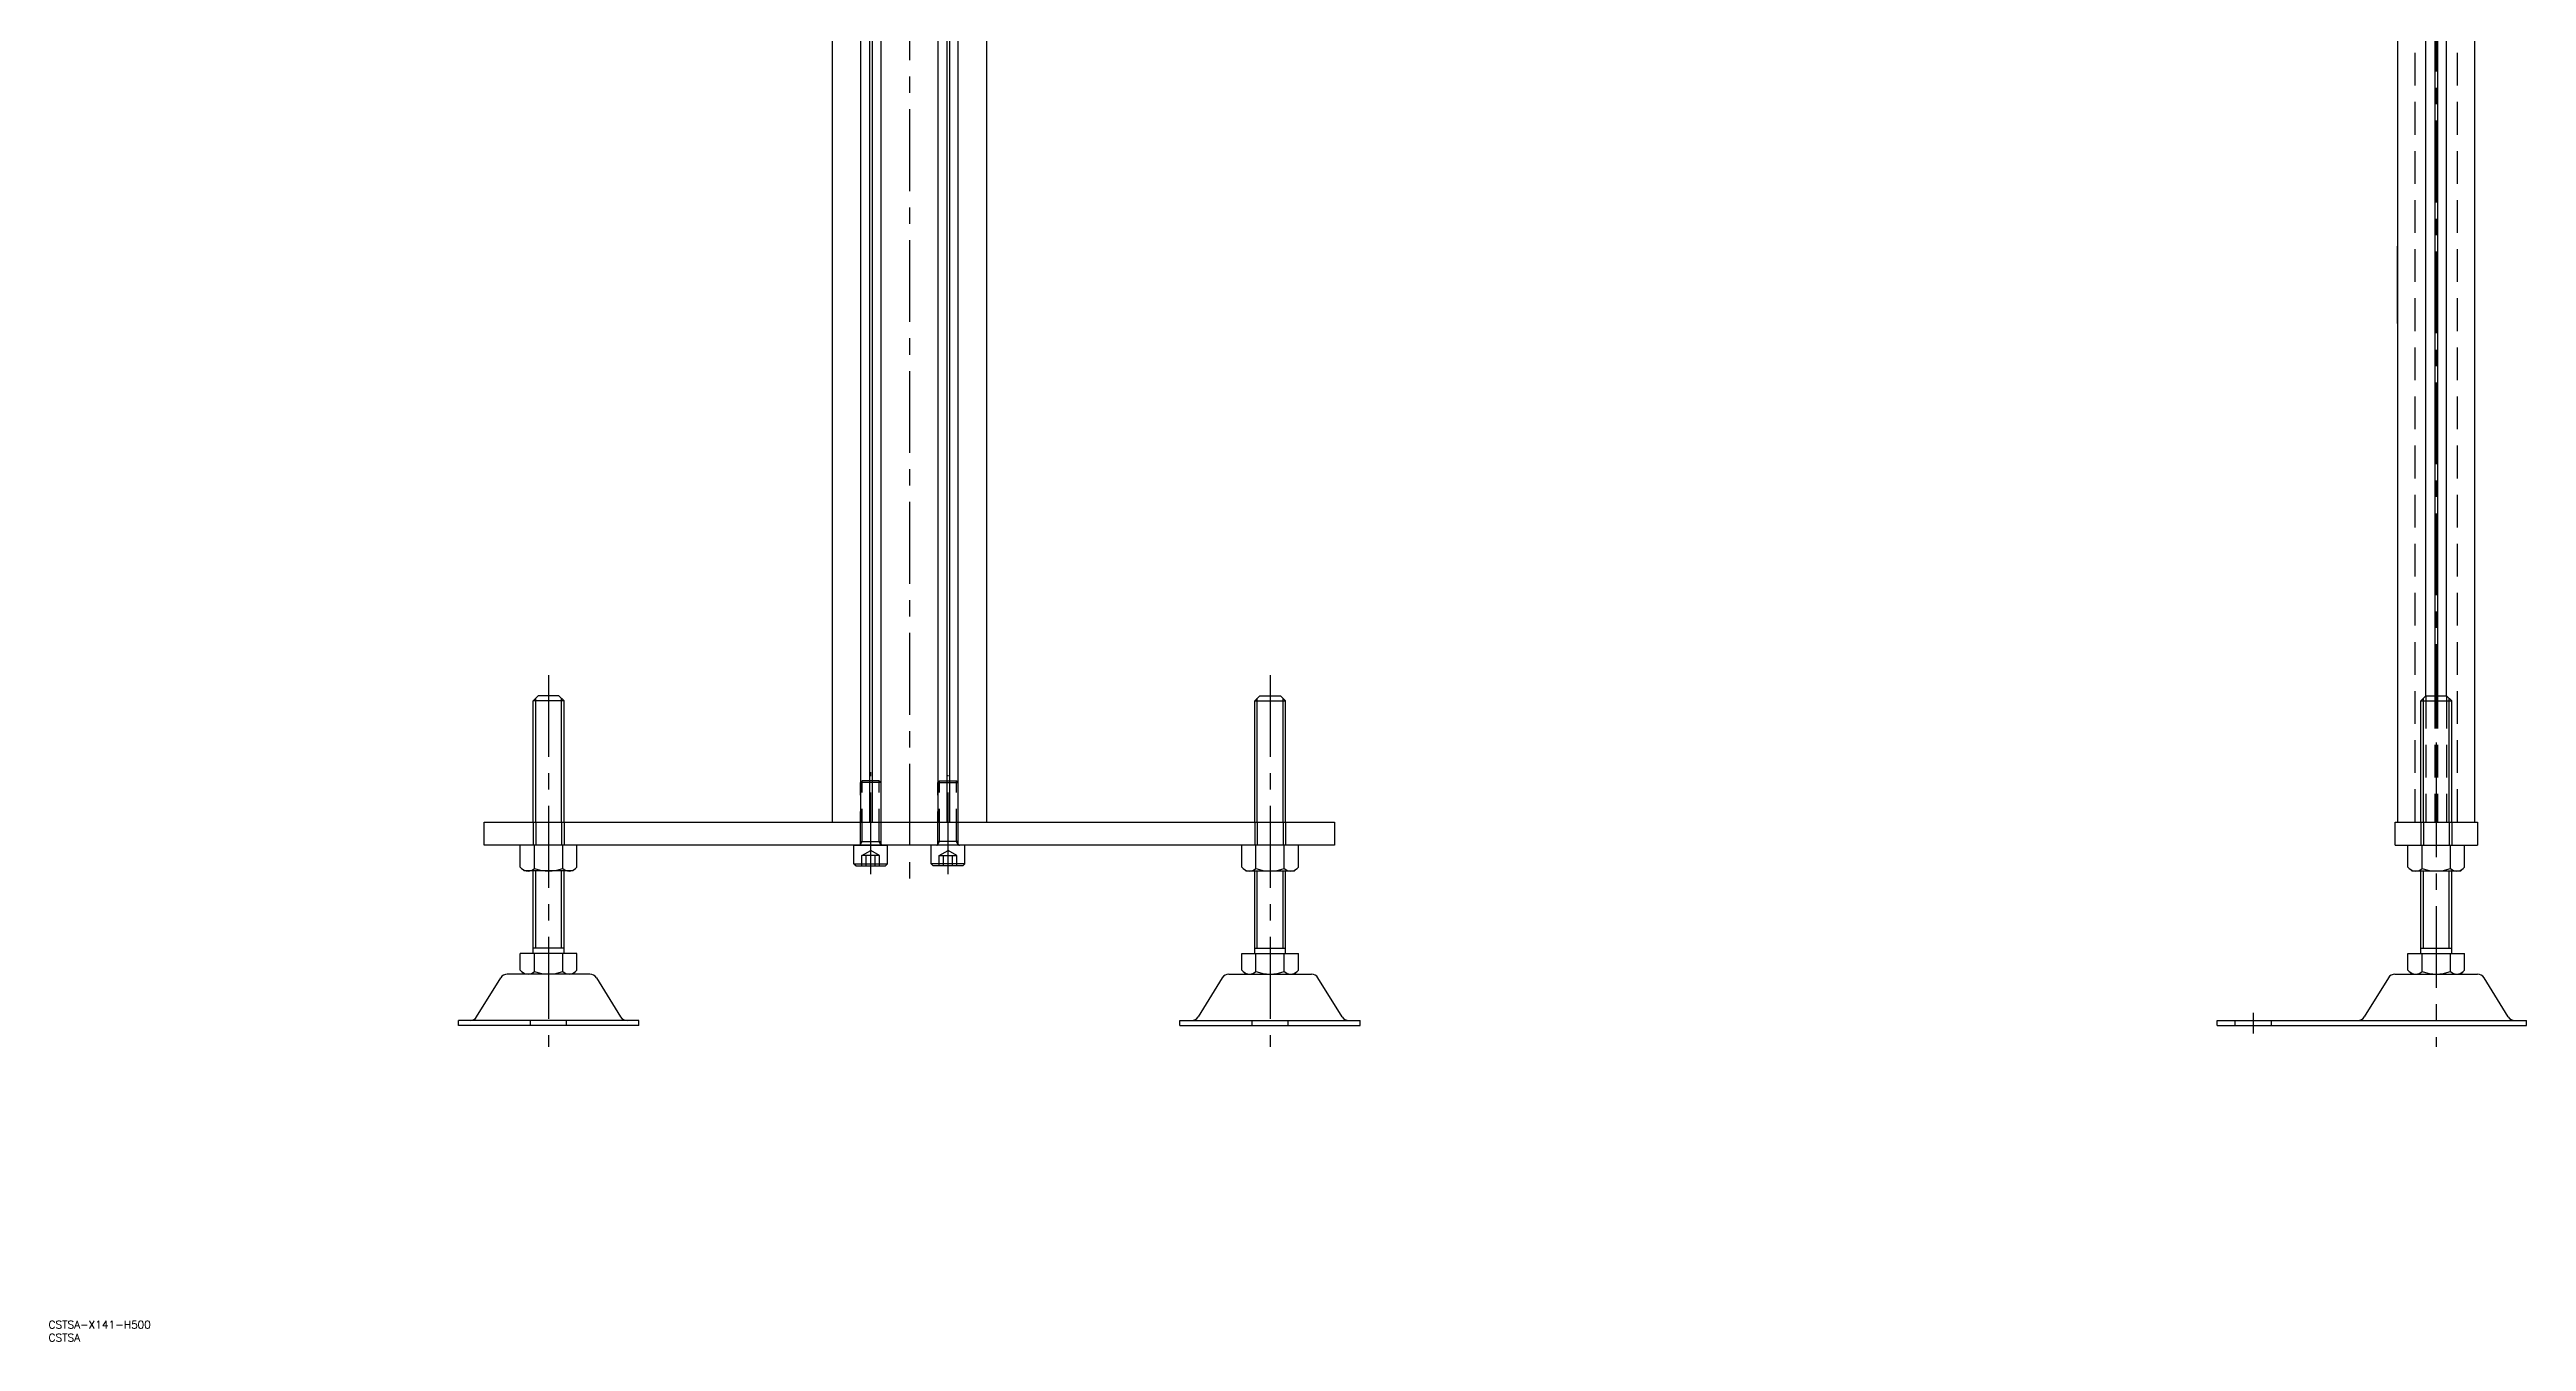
# Model space of a CAD drawing. Extents: x 0 to 977, y 0 to 1003.
# Drawn here: x 0 to 962, y 0 to 501 of the extents above; entities that cross this region are included whole.
import ezdxf

# ---------------------------------------------------------------- set-up
doc = ezdxf.new("R2010")
doc.units = 0
doc.linetypes.add('CENTER', pattern=[50.8, 31.75, -6.35, 6.35, -6.35])
doc.linetypes.add('DASHED', pattern=[19.05, 12.7, -6.35])
doc.layers.get('0').update_dxf_attribs({"linetype": 'CONTINUOUS'})
doc.layers.add('CENTER', color=1, linetype='CENTER')
doc.styles.get("Standard").update_dxf_attribs({"font": 'txt.shx', "height": 3, "bigfont": 'bigfont.shx'})

# ---------------------------------------------------------------- blocks, each defined once
blk = doc.blocks.new('*U20')
at = {"color": 7, "linetype": 'CONTINUOUS'}
blk.add_text('CSTSA-X141-H500', height=3, dxfattribs=at).set_placement((0, 5))
blk = doc.blocks.new('*U21')
at = {"color": 7, "linetype": 'CONTINUOUS'}
blk.add_text('CSTSA', height=3, dxfattribs=at).set_placement((0, 0))

msp = doc.modelspace()

# ---------------------------------------------------------------- linework, layer by layer
at = {"color": 7, "linetype": 'CONTINUOUS'}
for p, q in [((304.05, 701.54), (304.05, 201.54)), ((315.05, 701.54), (315.05, 201.54)), ((318.53, 701.54), (318.53, 201.54)), ((319.57, 701.54), (319.57, 201.54)), ((323.05, 201.54), (323.05, 701.54)), ((345.05, 701.54), (345.05, 201.54)), ((348.53, 701.54), (348.53, 201.54)), ((349.57, 701.54), (349.57, 201.54)), ((353.05, 201.54), (353.05, 701.54)), ((364.05, 201.54), (364.05, 701.54)), ((911.58, 701.54), (911.58, 201.54)), ((922.58, 250.54), (922.58, 701.54)), ((926.06, 701.54), (926.06, 250.54)), ((927.1, 701.54), (927.1, 250.54)), ((930.58, 250.54), (930.58, 701.54)), ((941.58, 201.54), (941.58, 701.54)), ((911.58, 454.94), (911.58, 424.94)), ((911.58, 394.94), (911.58, 424.94)), ((188.05, 248.54), (190.05, 250.54)), ((198.05, 250.54), (190.05, 250.54)), ((198.05, 250.54), (200.05, 248.54)), ((470.05, 250.54), (468.05, 248.54)), ((470.05, 250.54), (478.05, 250.54)), ((480.05, 248.54), (478.05, 250.54)), ((922.58, 250.54), (920.58, 248.54)), ((922.58, 250.54), (930.58, 250.54)), ((932.58, 248.54), (930.58, 250.54)), ((188.05, 201.54), (188.05, 248.54)), ((200.05, 248.54), (188.05, 248.54)), ((200.05, 201.54), (200.05, 248.54)), ((468.05, 248.54), (480.05, 248.54)), ((468.05, 201.54), (468.05, 248.54)), ((480.05, 201.54), (480.05, 248.54)), ((920.58, 201.54), (920.58, 248.54)), ((920.58, 248.54), (932.58, 248.54)), ((932.58, 201.54), (932.58, 248.54)), ((169.05, 201.54), (499.05, 201.54)), ((169.05, 192.54), (169.05, 201.54)), ((499.05, 192.54), (169.05, 192.54)), ((183.08, 184.04), (183.08, 192.54)), ((188.56, 183.54), (188.56, 192.54)), ((199.53, 183.54), (199.53, 192.54)), ((205.02, 184.04), (205.02, 192.54)), ((312.55, 185.34), (312.55, 192.54)), ((312.55, 192.54), (325.55, 192.54)), ((325.55, 185.34), (325.55, 192.54)), ((342.55, 185.34), (342.55, 192.54)), ((355.55, 192.54), (342.55, 192.54)), ((355.55, 185.34), (355.55, 192.54)), ((463.08, 184.04), (463.08, 192.54)), ((468.56, 183.54), (468.56, 192.54)), ((479.53, 183.54), (479.53, 192.54)), ((485.02, 184.04), (485.02, 192.54)), ((499.05, 201.54), (499.05, 192.54)), ((910.58, 201.54), (942.58, 201.54)), ((910.58, 192.54), (910.58, 201.54)), ((910.58, 192.54), (942.58, 192.54)), ((915.61, 184.04), (915.61, 192.54)), ((915.61, 192.54), (937.55, 192.54)), ((921.1, 183.54), (921.1, 192.54)), ((932.07, 183.54), (932.07, 192.54)), ((937.55, 184.04), (937.55, 192.54)), ((942.58, 201.54), (942.58, 192.54)), ((183.08, 184.04), (184.58, 182.54)), ((205.02, 184.04), (203.52, 182.54)), ((312.55, 185.34), (325.55, 185.34)), ((312.55, 185.34), (313.35, 184.54)), ((313.35, 184.54), (324.75, 184.54)), ((325.55, 185.34), (324.75, 184.54)), ((325.55, 185.34), (324.75, 184.54)), ((325.55, 185.34), (324.75, 184.54)), ((342.55, 185.34), (343.35, 184.54)), ((342.55, 185.34), (343.35, 184.54)), ((355.55, 185.34), (342.55, 185.34)), ((342.55, 185.34), (343.35, 184.54)), ((354.75, 184.54), (343.35, 184.54)), ((355.55, 185.34), (354.75, 184.54)), ((463.08, 184.04), (464.58, 182.54)), ((485.02, 184.04), (483.52, 182.54)), ((915.61, 184.04), (917.11, 182.54)), ((937.55, 184.04), (936.05, 182.54)), ((203.52, 182.54), (184.58, 182.54)), ((188.05, 150.54), (188.05, 182.54)), ((200.05, 150.54), (200.05, 182.54)), ((464.58, 182.54), (483.52, 182.54)), ((468.05, 150.54), (468.05, 182.54)), ((480.05, 150.54), (480.05, 182.54)), ((917.11, 182.54), (936.05, 182.54)), ((920.58, 150.54), (920.58, 182.54)), ((932.58, 150.54), (932.58, 182.54)), ((205.02, 150.54), (183.08, 150.54)), ((183.08, 144.04), (183.08, 150.54)), ((200.05, 152.54), (188.05, 152.54)), ((188.56, 143.54), (188.56, 150.54)), ((199.53, 143.54), (199.53, 150.54)), ((205.02, 144.04), (205.02, 150.54)), ((463.08, 150.54), (485.02, 150.54)), ((463.08, 144.04), (463.08, 150.54)), ((468.05, 152.54), (480.05, 152.54)), ((468.56, 143.54), (468.56, 150.54)), ((479.53, 143.54), (479.53, 150.54)), ((485.02, 144.04), (485.02, 150.54)), ((915.61, 150.54), (937.55, 150.54)), ((915.61, 144.04), (915.61, 150.54)), ((920.58, 152.54), (932.58, 152.54)), ((921.1, 143.54), (921.1, 150.54)), ((932.07, 143.54), (932.07, 150.54)), ((937.55, 144.04), (937.55, 150.54)), ((166.12, 125.96), (175.47, 141.11)), ((210.07, 142.54), (178.03, 142.54)), ((183.08, 144.04), (184.58, 142.54)), ((205.02, 144.04), (203.52, 142.54)), ((212.62, 141.11), (221.97, 125.96)), ((455.47, 141.11), (446.12, 125.96)), ((458.03, 142.54), (490.07, 142.54)), ((463.08, 144.04), (464.58, 142.54)), ((485.02, 144.04), (483.52, 142.54)), ((501.97, 125.96), (492.62, 141.11)), ((908.01, 141.11), (898.65, 125.96)), ((910.56, 142.54), (942.6, 142.54)), ((915.61, 144.04), (917.11, 142.54)), ((937.55, 144.04), (936.05, 142.54)), ((954.51, 125.96), (945.15, 141.11)), ((229.05, 124.54), (159.05, 124.54)), ((159.05, 122.54), (159.05, 124.54)), ((229.05, 122.54), (159.05, 122.54)), ((219.05, 124.54), (219.05, 124.54)), ((229.05, 122.54), (229.05, 124.54)), ((439.05, 124.54), (509.05, 124.54)), ((439.05, 122.54), (439.05, 124.54)), ((439.05, 122.54), (509.05, 122.54)), ((449.05, 124.54), (449.05, 124.54)), ((509.05, 122.54), (509.05, 124.54)), ((841.58, 124.54), (961.58, 124.54)), ((841.58, 122.54), (841.58, 124.54)), ((841.58, 122.54), (961.58, 122.54)), ((901.58, 124.54), (901.58, 124.54)), ((961.58, 122.54), (961.58, 124.54))]:
    msp.add_line(p, q, dxfattribs=at)
at = {"color": 3, "linetype": 'DASHED'}
for p, q in [((918.33, 201.54), (918.33, 701.54)), ((934.83, 201.54), (934.83, 701.54)), ((922.58, 250.54), (922.58, 201.54)), ((926.06, 250.54), (926.06, 201.54)), ((926.58, 250.54), (926.58, 201.54)), ((927.1, 250.54), (927.1, 201.54)), ((930.58, 250.54), (930.58, 201.54)), ((315.72, 217.54), (315.05, 216.86)), ((323.05, 216.86), (315.05, 216.86)), ((315.05, 192.94), (315.05, 216.86)), ((315.72, 194), (315.72, 217.54)), ((322.37, 217.54), (315.72, 217.54)), ((322.37, 194), (322.37, 217.54)), ((322.37, 217.54), (323.05, 216.86)), ((323.05, 192.94), (323.05, 216.86)), ((345.72, 217.54), (345.05, 216.86)), ((345.05, 216.86), (353.05, 216.86)), ((345.05, 192.94), (345.05, 216.86)), ((345.72, 194), (345.72, 217.54)), ((345.72, 217.54), (352.37, 217.54)), ((352.37, 194), (352.37, 217.54)), ((352.37, 217.54), (353.05, 216.86)), ((353.05, 192.94), (353.05, 216.86)), ((188.05, 201.54), (188.05, 192.54)), ((189.05, 201.54), (189.05, 192.54)), ((199.05, 201.54), (199.05, 192.54)), ((200.05, 201.54), (200.05, 192.54)), ((314.99, 192.74), (315.72, 194)), ((315.05, 194), (323.05, 194)), ((323.1, 192.74), (322.37, 194)), ((344.99, 192.74), (345.72, 194)), ((353.05, 194), (345.05, 194)), ((353.1, 192.74), (352.37, 194)), ((468.05, 201.54), (468.05, 192.54)), ((469.05, 201.54), (469.05, 192.54)), ((479.05, 201.54), (479.05, 192.54)), ((480.05, 201.54), (480.05, 192.54)), ((920.58, 201.54), (920.58, 192.54)), ((921.58, 201.54), (921.58, 192.54)), ((931.58, 201.54), (931.58, 192.54)), ((932.58, 201.54), (932.58, 192.54)), ((315.58, 188.54), (319.05, 190.54)), ((315.58, 184.54), (315.58, 188.54)), ((322.51, 188.54), (315.58, 188.54)), ((317.32, 184.54), (317.32, 188.54)), ((322.51, 188.54), (319.05, 190.54)), ((320.78, 184.54), (320.78, 188.54)), ((322.51, 184.54), (322.51, 188.54)), ((345.58, 188.54), (349.05, 190.54)), ((345.58, 184.54), (345.58, 188.54)), ((345.58, 188.54), (352.51, 188.54)), ((347.32, 184.54), (347.32, 188.54)), ((352.51, 188.54), (349.05, 190.54)), ((350.78, 184.54), (350.78, 188.54)), ((352.51, 184.54), (352.51, 188.54)), ((187.05, 122.54), (187.05, 124.54)), ((201.05, 122.54), (201.05, 124.54)), ((467.05, 122.54), (467.05, 124.54)), ((481.05, 122.54), (481.05, 124.54)), ((848.58, 122.54), (848.58, 124.54)), ((862.58, 122.54), (862.58, 124.54))]:
    msp.add_line(p, q, dxfattribs=at)
at = {"color": 3, "linetype": 'CONTINUOUS'}
for p, q in [((189.05, 201.54), (189.05, 249.54)), ((199.05, 201.54), (199.05, 249.54)), ((469.05, 201.54), (469.05, 249.54)), ((479.05, 201.54), (479.05, 249.54)), ((921.58, 201.54), (921.58, 249.54)), ((931.58, 201.54), (931.58, 249.54)), ((189.05, 152.54), (189.05, 182.54)), ((199.05, 152.54), (199.05, 182.54)), ((469.05, 152.54), (469.05, 182.54)), ((479.05, 152.54), (479.05, 182.54)), ((921.58, 152.54), (921.58, 182.54)), ((931.58, 152.54), (931.58, 182.54))]:
    msp.add_line(p, q, dxfattribs=at)
at = {"color": 3, "linetype": 'DASHED'}
for centre, start, end in [((314.65, 192.94), 270, 0), ((323.45, 192.94), 180, 270), ((344.65, 192.94), 270, 0), ((353.45, 192.94), 180, 270)]:
    msp.add_arc(centre, 0.4, start, end, dxfattribs=at)
at = {"color": 7, "linetype": 'CONTINUOUS'}
for centre, radius, start, end in [((186.07, 186.11), 3.58, 225.93201, 314.06799), ((194.05, 198.08), 15.54, 249.33499, 290.666), ((202.02, 186.11), 3.58, 225.93201, 314.06799), ((466.07, 186.11), 3.58, 225.93201, 314.06799), ((474.05, 198.08), 15.54, 249.334, 290.66501), ((482.02, 186.11), 3.58, 225.93201, 314.06799), ((918.6, 186.11), 3.58, 225.93201, 314.06799), ((926.58, 198.08), 15.54, 249.334, 290.66501), ((934.56, 186.11), 3.58, 225.93201, 314.06799), ((178.03, 139.54), 3, 90, 148.30834), ((186.07, 146.11), 3.58, 225.93201, 314.06799), ((194.05, 158.08), 15.54, 249.33499, 290.666), ((202.02, 146.11), 3.58, 225.93201, 314.06799), ((210.07, 139.54), 3, 31.69166, 90), ((458.03, 139.54), 3, 90, 148.30834), ((466.07, 146.11), 3.58, 225.93201, 314.06799), ((474.05, 158.08), 15.54, 249.334, 290.66501), ((482.02, 146.11), 3.58, 225.93201, 314.06799), ((490.07, 139.54), 3, 31.69166, 90), ((910.56, 139.54), 3, 90, 148.30834), ((918.6, 146.11), 3.58, 225.93201, 314.06799), ((926.58, 158.08), 15.54, 249.334, 290.66501), ((934.56, 146.11), 3.58, 225.93201, 314.06799), ((942.6, 139.54), 3, 31.69166, 90), ((163.57, 127.54), 3, 270, 328.30834), ((224.53, 127.54), 3, 211.69166, 270), ((443.57, 127.54), 3, 270, 328.30834), ((504.53, 127.54), 3, 211.69166, 270), ((896.1, 127.54), 3, 270, 328.30834), ((957.06, 127.54), 3, 211.69166, 270)]:
    msp.add_arc(centre, radius, start, end, dxfattribs=at)
at = {"layer": 'CENTER', "color": 1, "linetype": 'CENTER'}
for p, q in [((926.58, 778.51), (926.58, 114.37)), ((334.05, 732.13), (334.05, 173.41)), ((194.05, 258.58), (194.05, 114.37)), ((474.05, 258.58), (474.05, 114.37)), ((319.05, 181.26), (319.05, 220.86)), ((349.05, 181.26), (349.05, 219.73)), ((855.58, 127.54), (855.58, 119.54))]:
    msp.add_line(p, q, dxfattribs=at)

# ---------------------------------------------------------------- block references
at = {"color": 7, "linetype": 'CONTINUOUS'}
for name in ['*U20', '*U21']:
    msp.add_blockref(name, (0, 0), dxfattribs=at)

doc.saveas('drawing.dxf')
